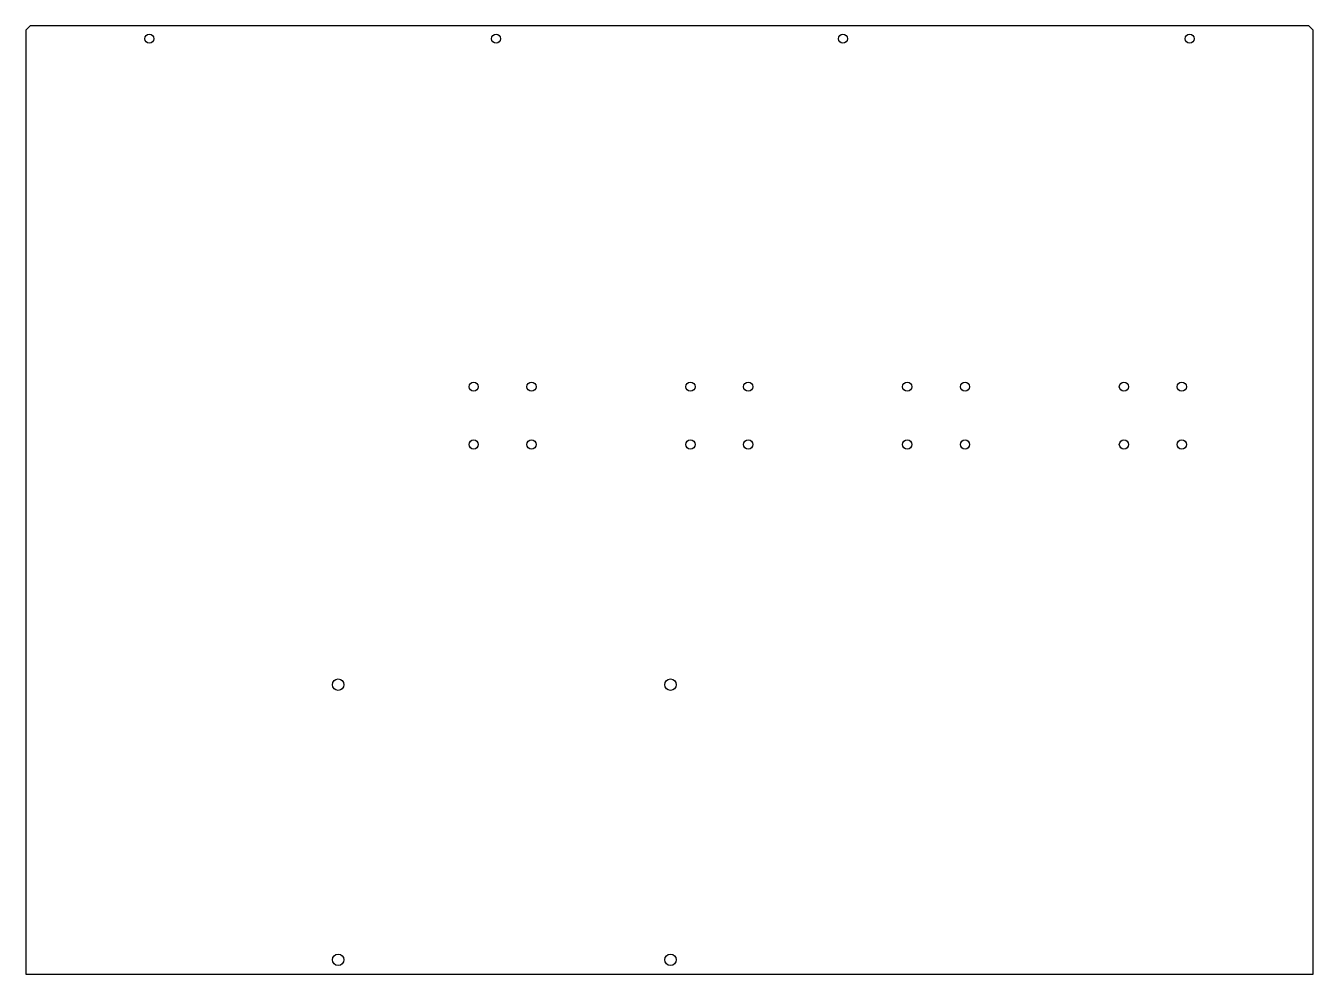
# Model space of a CAD drawing. Header units: millimetres. Extents: x -223 to 223, y -154 to 174.
import ezdxf

# ---------------------------------------------------------------- set-up
doc = ezdxf.new("R2010")
doc.units = ezdxf.units.MM
doc.layers.get('0').update_dxf_attribs({"linetype": 'CONTINUOUS'})

msp = doc.modelspace()

# ---------------------------------------------------------------- linework, layer by layer
msp.add_lwpolyline([(-222.75, -154.31), (222.75, -154.31), (222.75, -153.65), (222.75, 172.65), (221.25, 174.15), (-221.25, 174.15), (-222.75, 172.65), (-222.75, -153.65)], close=True)
for centre, radius in [((-180, 169.65), 1.55), ((-60, 169.65), 1.55), ((60, 169.65), 1.55), ((180, 169.65), 1.55), ((-67.75, 49.15), 1.6), ((-47.75, 49.15), 1.6), ((7.25, 49.15), 1.6), ((27.25, 49.15), 1.6), ((82.25, 49.15), 1.6), ((102.25, 49.15), 1.6), ((157.25, 49.15), 1.6), ((177.25, 49.15), 1.6), ((-67.75, 29.15), 1.6), ((-47.75, 29.15), 1.6), ((7.25, 29.15), 1.6), ((27.25, 29.15), 1.6), ((82.25, 29.15), 1.6), ((102.25, 29.15), 1.6), ((157.25, 29.15), 1.6), ((177.25, 29.15), 1.6), ((-114.65, -54.03), 1.98), ((0.35, -54.03), 1.98), ((-114.65, -149.28), 1.98), ((0.35, -149.28), 1.98)]:
    msp.add_circle(centre, radius)

doc.saveas('drawing.dxf')
